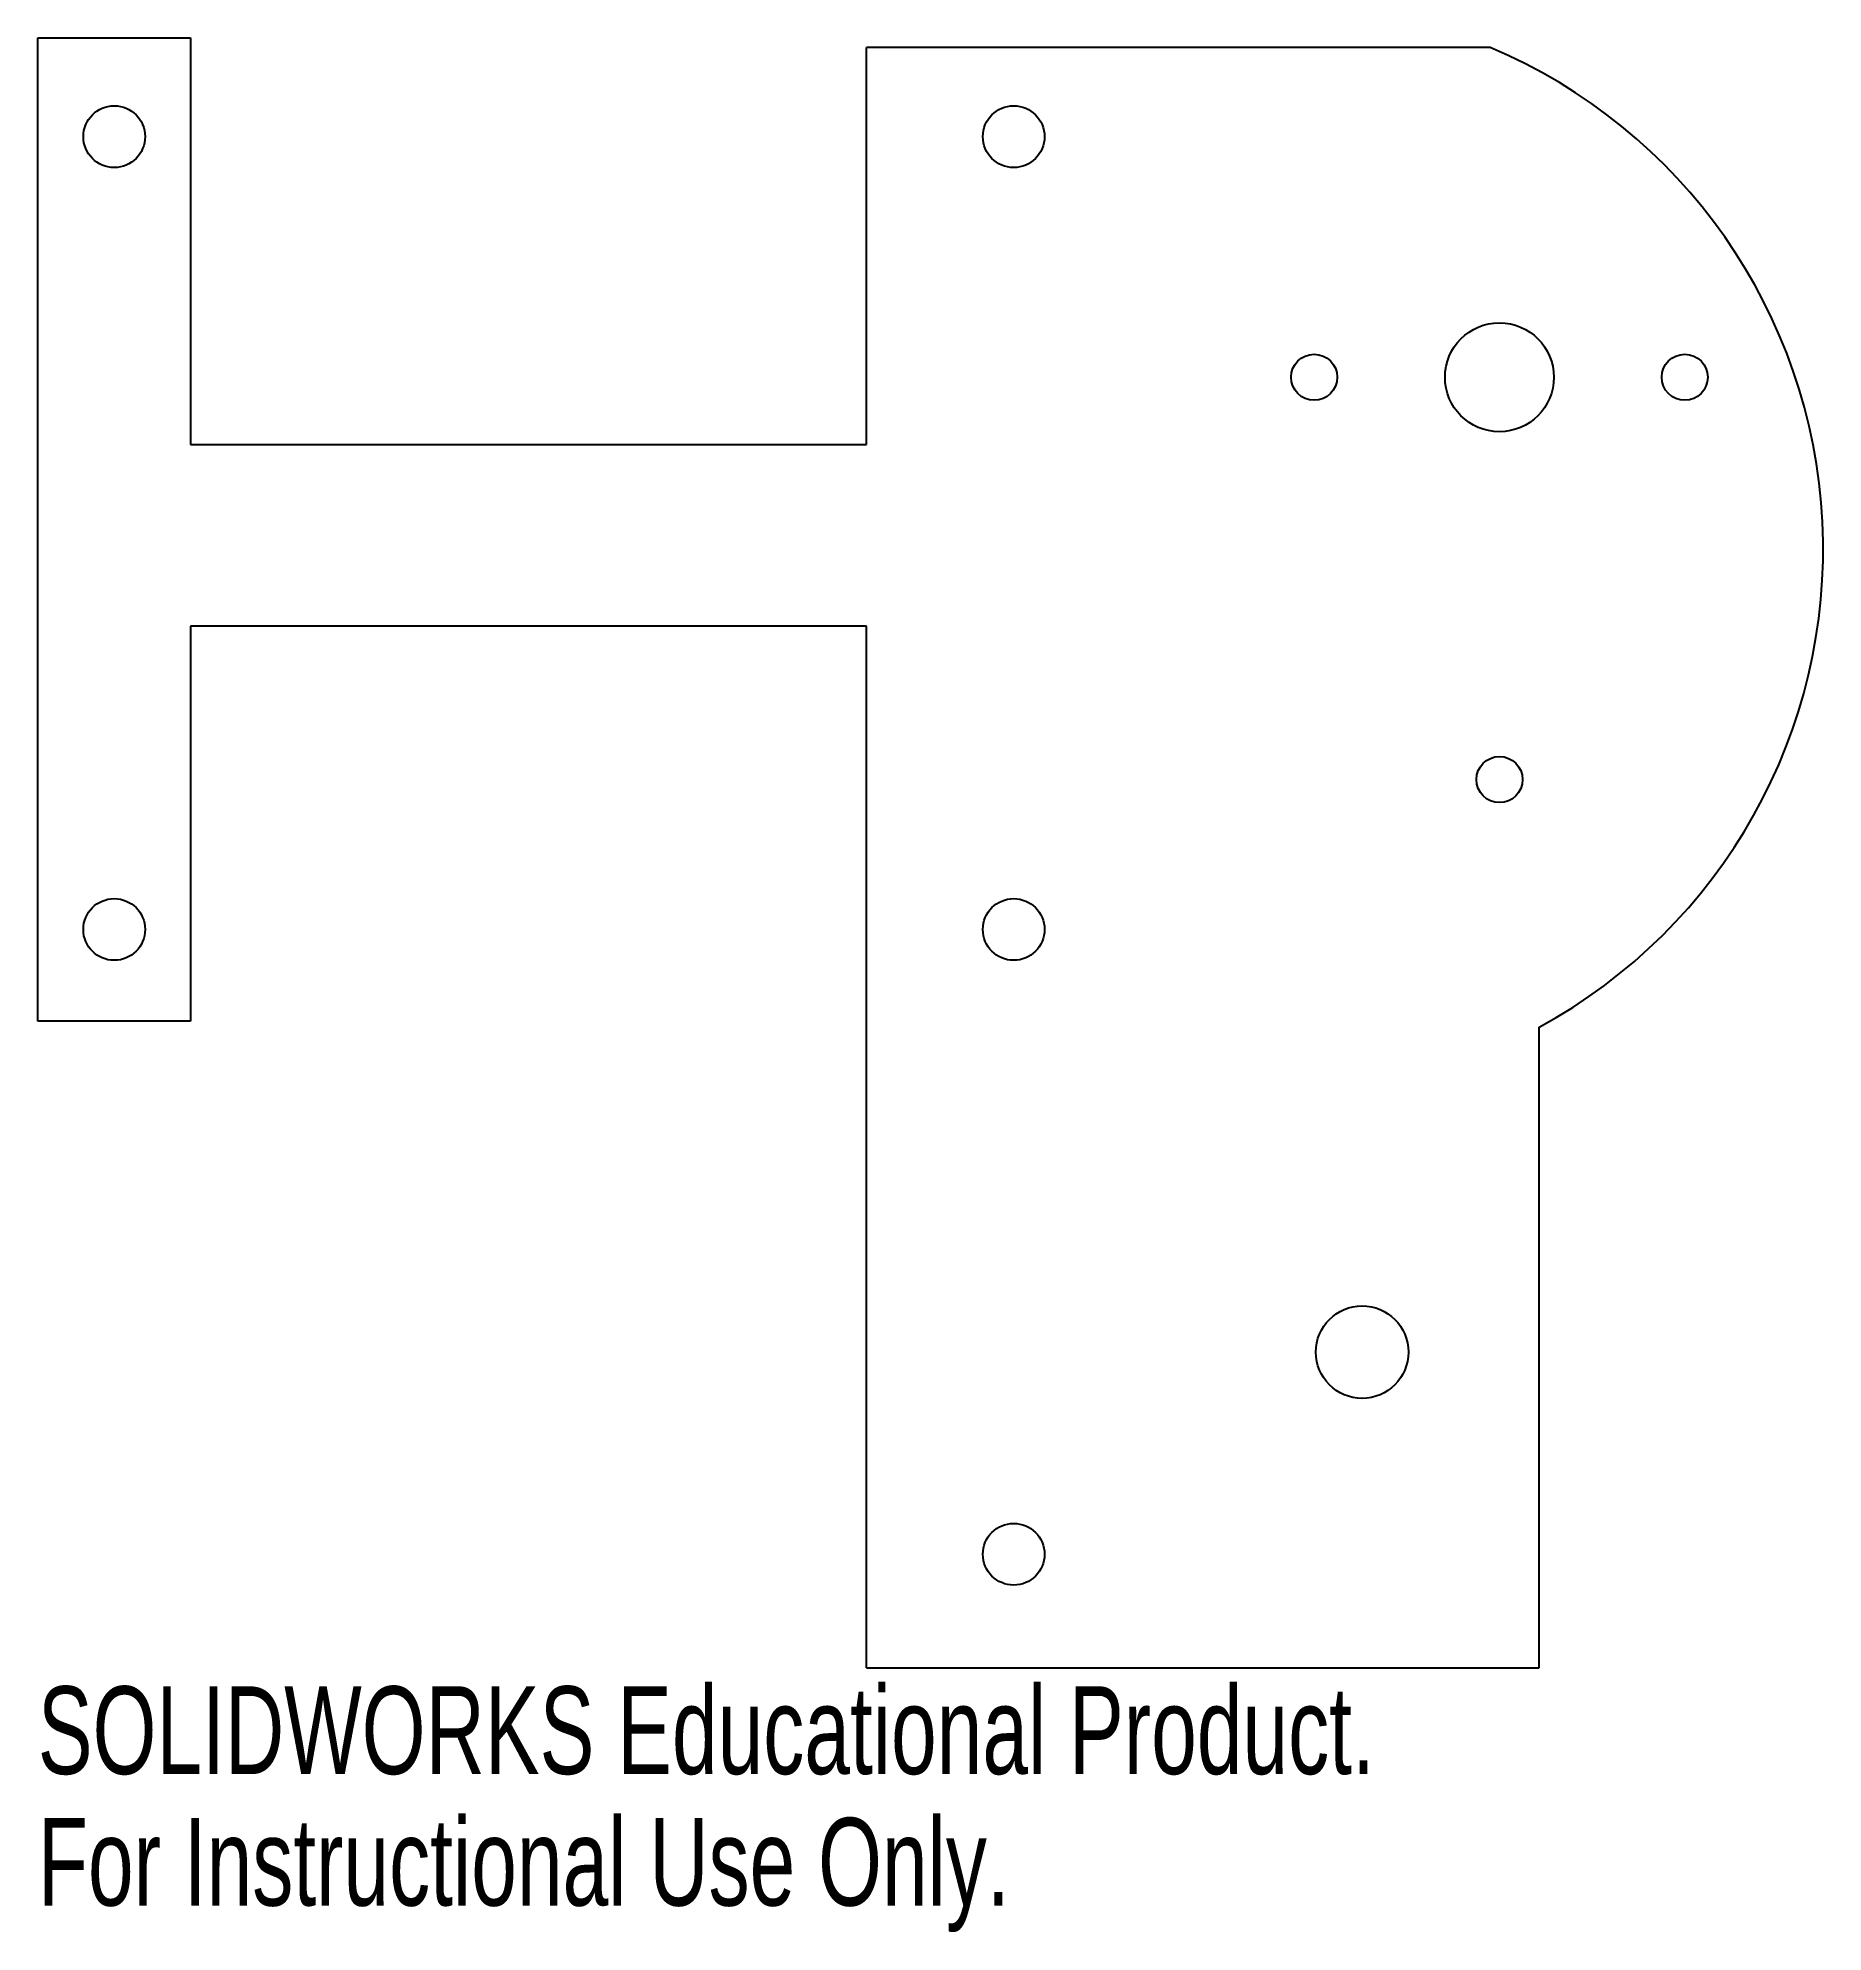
# Model space of a CAD drawing. Header units: millimetres. Extents: x -58 to 41, y -137 to -33.
import ezdxf

# ---------------------------------------------------------------- set-up
doc = ezdxf.new("R2010")
doc.units = ezdxf.units.MM
doc.styles.add('SLDTEXTSTYLE0', font='TXT', dxfattribs={"width": 0.7})

msp = doc.modelspace()

# ---------------------------------------------------------------- linework, layer by layer
at = {"color": 7, "linetype": 'Continuous', "lineweight": 25}
for p, q in [((-57.77, -32.99), (-49.35, -32.99)), ((-57.77, -87.18), (-57.77, -32.99)), ((-49.35, -32.99), (-49.35, -55.4)), ((22.26, -33.51), (-12.1, -33.51)), ((-12.1, -55.4), (-12.1, -33.51)), ((-49.35, -55.4), (-12.1, -55.4)), ((-49.35, -65.4), (-49.35, -87.18)), ((-12.11, -65.4), (-49.35, -65.4)), ((-12.11, -122.81), (-12.11, -65.4)), ((-49.35, -87.18), (-57.77, -87.18)), ((24.96, -122.81), (24.96, -87.5)), ((-12.11, -122.81), (24.96, -122.81))]:
    msp.add_line(p, q, dxfattribs=at)
for centre, radius in [((-53.56, -38.43), 1.7), ((-3.99, -38.43), 1.7), ((22.78, -51.69), 3), ((12.57, -51.69), 1.27), ((32.99, -51.69), 1.27), ((22.78, -73.86), 1.27), ((-53.56, -82.12), 1.7), ((-3.99, -82.12), 1.7), ((15.21, -105.41), 2.55), ((-3.99, -116.55), 1.7)]:
    msp.add_circle(centre, radius, dxfattribs=at)
msp.add_arc((10.62, -61.16), 30, 298.5674, 67.1556, dxfattribs=at)

# ---------------------------------------------------------------- texts
at = {"color": 7, "linetype": 'Continuous', "char_height": 4.8336, "attachment_point": 1, "style": 'SLDTEXTSTYLE0'}
for s, insert in [('SOLIDWORKS Educational Product.', (-57.77, -123.83)), ('For Instructional Use Only.', (-57.77, -131.08))]:
    msp.add_mtext(s, dxfattribs=dict(at, insert=insert))

doc.saveas('drawing.dxf')
